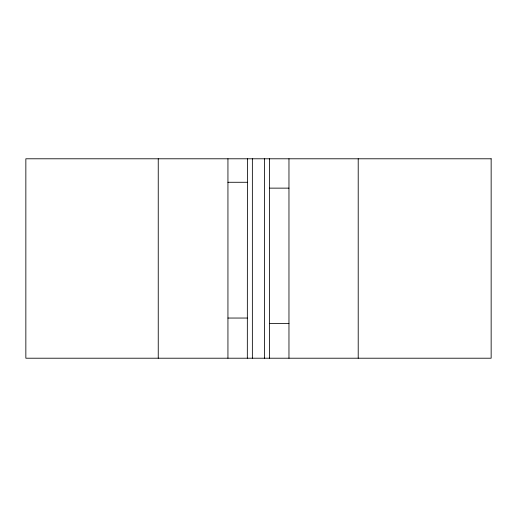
<?xml version="1.0" encoding="UTF-8"?>
<svg xmlns="http://www.w3.org/2000/svg" width="517" height="517" viewBox="0 0 517 517"><rect width="100%" height="100%" fill="white"/><g stroke="black" fill="none" stroke-linecap="round" stroke-linejoin="round"><path stroke-width="0.78" d="M247.326 358.21L247.423 158.79M227.939 182.275L247.423 182.275M269.577 188.136L288.964 188.136M227.939 318.045L247.326 318.045M269.577 323.584L288.964 323.584M358.21 158.79L358.21 358.21M288.964 158.79L288.964 358.21M269.577 158.79L269.577 358.21M264.523 158.79L264.523 358.21M252.361 158.79L252.361 358.21M227.939 158.79L227.939 358.21M158.247 158.79L158.247 358.21M491.15 158.79L25.85 158.79L25.85 358.21L491.15 358.21L491.15 158.79"/></g></svg>
